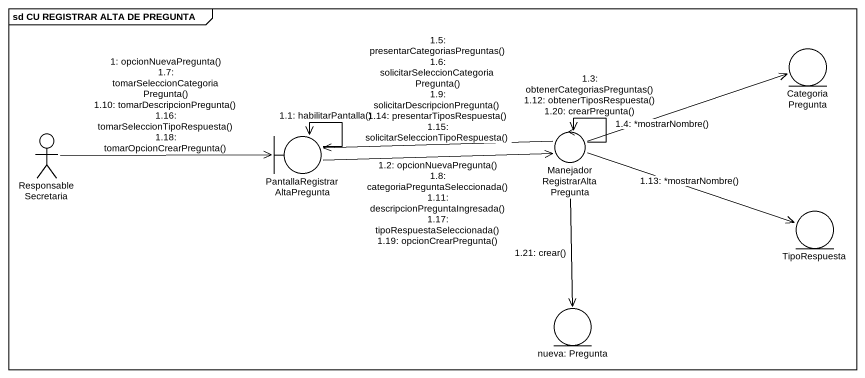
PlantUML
@startuml
mainframe sd CU REGISTRAR ALTA DE PREGUNTA
entity CategoriaPregunta
actor "Responsable Secretaria" as Responsable_Secretaria
boundary "PantallaRegistrarAltaPregunta" as PantallaRegistrarAltaPregunt
control "ManejadorRegistrarAltaPregunta" as ManejadorRegistrarAltaPregun
entity TipoRespuesta
entity "nueva: Pregunta" as nueva_Pregunta
Responsable_Secretaria -right-> PantallaRegistrarAltaPregunt : 1: opcionNuevaPregunta()\n1.7: tomarSeleccionCategoriaPregunta()\n1.10: tomarDescripcionPregunta()\n1.16: tomarSeleccionTipoRespuesta()\n1.18: tomarOpcionCrearPregunta()
PantallaRegistrarAltaPregunt --> PantallaRegistrarAltaPregunt : 1.1: habilitarPantalla()
PantallaRegistrarAltaPregunt -right-> ManejadorRegistrarAltaPregun : 1.2: opcionNuevaPregunta()\n1.8: categoriaPreguntaSeleccionada()\n1.11: descripcionPreguntaIngresada()\n1.17: tipoRespuestaSeleccionada()\n1.19: opcionCrearPregunta()
ManejadorRegistrarAltaPregun --> ManejadorRegistrarAltaPregun : 1.3: obtenerCategoriasPreguntas()\n1.12: obtenerTiposRespuesta()\n1.20: crearPregunta()
ManejadorRegistrarAltaPregun -right-> CategoriaPregunta : 1.4: *mostrarNombre()
ManejadorRegistrarAltaPregun -left-> PantallaRegistrarAltaPregunt : 1.5: presentarCategoriasPreguntas()\n1.6: solicitarSeleccionCategoriaPregunta()\n1.9: solicitarDescripcionPregunta()\n1.14: presentarTiposRespuesta()\n1.15: solicitarSeleccionTipoRespuesta()
ManejadorRegistrarAltaPregun -right-> TipoRespuesta : 1.13: *mostrarNombre()
ManejadorRegistrarAltaPregun --> nueva_Pregunta : 1.21: crear()
@enduml
